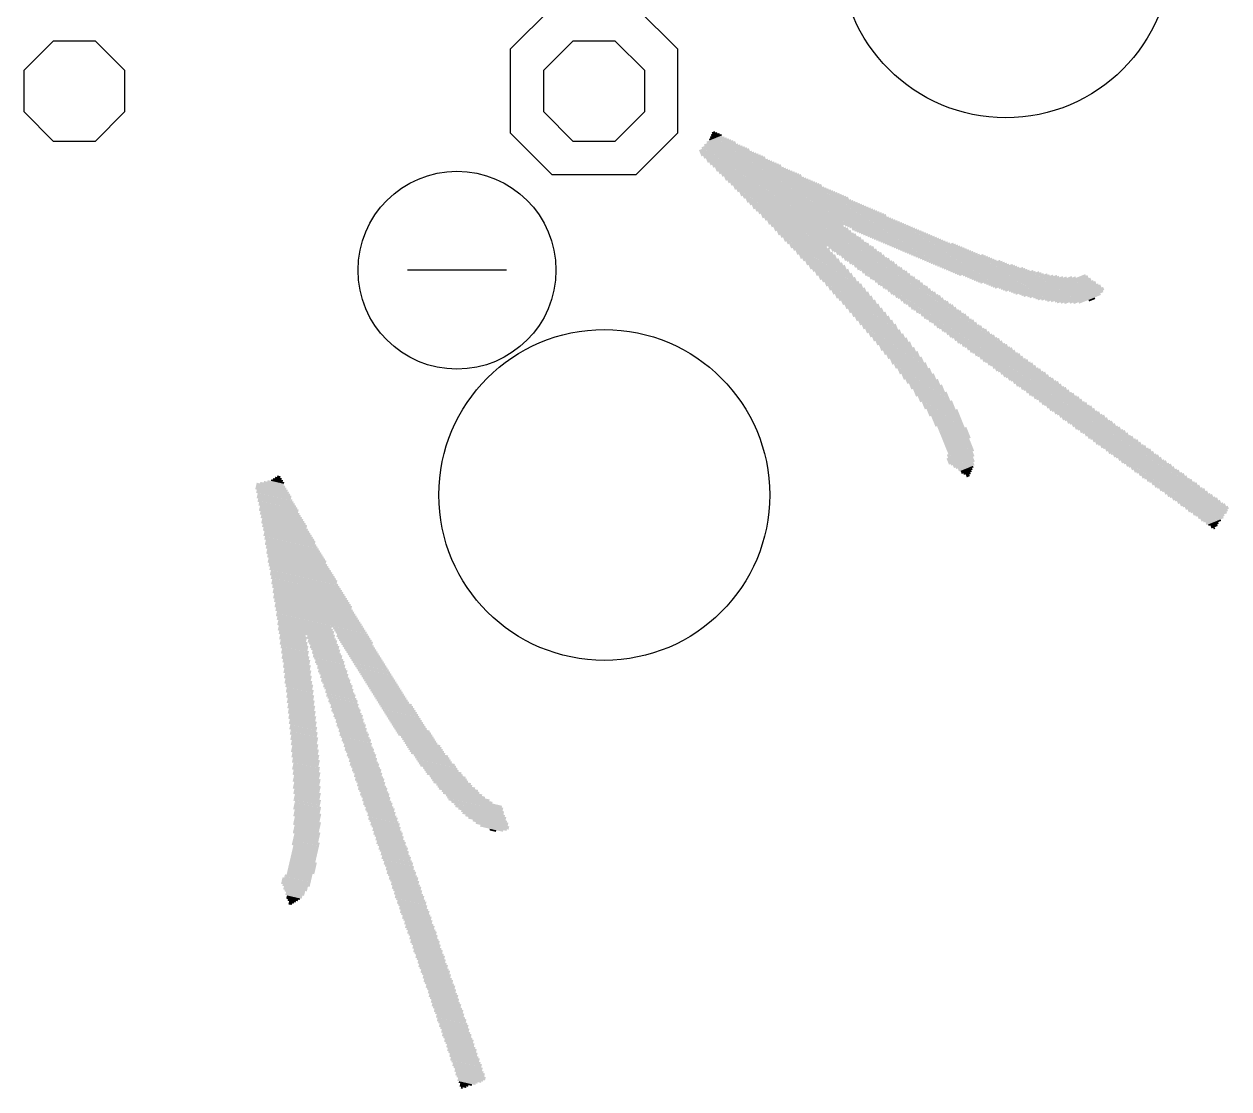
# Model space of a CAD drawing. Extents: x -28.5 to 28.5, y -1.2 to 59.4.
# Drawn here: x 5.33 to 23.59, y -1.16 to 14.99 of the extents above; entities that cross this region are included whole.
import ezdxf

# ---------------------------------------------------------------- set-up
doc = ezdxf.new("R2010")
doc.units = 0
doc.layers.add('17', color=110, linetype='CONTINUOUS')
doc.layers.add('22', color=253, linetype='CONTINUOUS')

# ---------------------------------------------------------------- blocks, each defined once
blk = doc.blocks.new('RECT')
blk.add_solid([(-0.5, -0.5), (0.5, -0.5), (-0.5, 0.5), (0.5, 0.5)])
blk = doc.blocks.new('OCTAGONP')
blk.add_lwpolyline([(-0.5, -0.2071), (-0.5, 0.2071), (-0.2071, 0.5), (0.2071, 0.5), (0.5, 0.2071), (0.5, -0.2071), (0.2071, -0.5), (-0.2071, -0.5)], close=True)
blk = doc.blocks.new('ROUNDP')
blk.add_circle((0, 0), 0.5)

msp = doc.modelspace()

# ---------------------------------------------------------------- linework, layer by layer
at = {"layer": '22'}
for p, q in [((13.335, 15.24), (12.7, 14.605)), ((15.24, 14.605), (14.605, 15.24)), ((12.7, 14.605), (12.7, 13.335)), ((15.24, 13.335), (15.24, 14.605)), ((13.335, 12.7), (12.7, 13.335)), ((15.24, 13.335), (14.605, 12.7)), ((14.605, 12.7), (13.335, 12.7)), ((12.642, 11.254), (11.142, 11.254))]:
    msp.add_line(p, q, dxfattribs=at)
msp.add_circle((11.892, 11.254), 1.5, dxfattribs=at)

# ---------------------------------------------------------------- block references
at = {"layer": '17', "xscale": 5.016, "yscale": 5.016}
for p, rotation in [((20.2107, 16.0742), 160), ((20.2107, 16.0742), 160), ((14.125, 7.8459), 126), ((14.125, 7.8459), 126)]:
    msp.add_blockref('ROUNDP', p, dxfattribs=dict(at, rotation=rotation))
at = {"layer": '17', "xscale": 1.524, "yscale": 1.524}
for p in [(6.0922, 13.97), (6.0922, 13.97), (13.97, 13.97), (13.97, 13.97)]:
    msp.add_blockref('OCTAGONP', p, dxfattribs=at)
at = {"layer": '22', "yscale": 0.0254}
for p, xscale, rotation in [((15.7998, 13.295), 0.1524, 22), ((15.7903, 13.3185), 0.1016, 22), ((15.7808, 13.3421), 0.0508, 22), ((15.7885, 13.1534), 0.4826, 22), ((15.8098, 13.1347), 0.508, 22), ((15.8311, 13.1159), 0.5334, 22), ((15.8524, 13.0971), 0.5588, 22), ((15.7908, 13.1818), 0.4064, 22), ((15.8737, 13.0783), 0.5334, 22), ((15.895, 13.0595), 0.5588, 22), ((15.793, 13.2101), 0.3302, 22), ((15.928, 13.0454), 0.5588, 22), ((15.7953, 13.2384), 0.254, 22), ((15.8093, 13.2714), 0.2032, 22), ((15.9493, 13.0266), 0.5842, 22), ((15.9706, 13.0079), 0.6096, 22), ((16.0037, 12.9938), 0.6096, 22), ((16.025, 12.975), 0.635, 22), ((16.0463, 12.9562), 0.6096, 22), ((16.0675, 12.9374), 0.635, 22), ((16.1006, 12.9234), 0.635, 22), ((16.1219, 12.9046), 0.6604, 22), ((16.1432, 12.8858), 0.6858, 22), ((16.1763, 12.8718), 0.6858, 22), ((16.1975, 12.853), 0.7112, 22), ((16.2306, 12.839), 0.7112, 22), ((16.2401, 12.8154), 0.7112, 22), ((16.2732, 12.8014), 0.7112, 22), ((16.2945, 12.7826), 0.7366, 22), ((16.3158, 12.7638), 0.762, 22), ((16.3488, 12.7498), 0.762, 22), ((16.3701, 12.731), 0.7874, 22), ((16.4032, 12.7169), 0.7874, 22), ((16.4245, 12.6981), 0.8128, 22), ((16.4458, 12.6793), 0.7874, 22), ((16.4671, 12.6605), 0.8128, 22), ((16.4884, 12.6417), 0.8382, 22), ((16.5214, 12.6277), 0.8382, 22), ((16.5427, 12.6089), 0.8636, 22), ((16.5758, 12.5949), 0.8636, 22), ((16.5971, 12.5761), 0.889, 22), ((16.6184, 12.5573), 0.9144, 22), ((16.6514, 12.5433), 0.9144, 22), ((16.6727, 12.5245), 0.9398, 22), ((16.694, 12.5057), 0.9144, 22), ((16.7153, 12.4869), 0.9398, 22), ((16.7366, 12.4681), 0.9652, 22), ((16.7697, 12.4541), 0.9652, 22), ((16.7909, 12.4353), 0.9906, 22), ((16.824, 12.4212), 0.9906, 22), ((16.8453, 12.4024), 1.016, 22), ((16.8666, 12.3836), 1.0414, 22), ((16.8997, 12.3696), 1.0414, 22), ((16.9209, 12.3508), 1.0668, 22), ((16.9422, 12.332), 1.0414, 22), ((16.9635, 12.3132), 1.0668, 22), ((16.9966, 12.2992), 1.0668, 22), ((17.0179, 12.2804), 1.0922, 22), ((17.0392, 12.2616), 1.1176, 22), ((17.0722, 12.2476), 1.1176, 22), ((17.0935, 12.2288), 1.143, 22), ((17.1266, 12.2147), 1.143, 22), ((17.1479, 12.1959), 1.1684, 22), ((17.1692, 12.1772), 1.1938, 22), ((17.2022, 12.1631), 1.1938, 22), ((17.2235, 12.1443), 1.2192, 22), ((17.2566, 12.1303), 1.2192, 22), ((17.2661, 12.1067), 1.2192, 22), ((17.2874, 12.0879), 1.2446, 22), ((17.3205, 12.0739), 1.2446, 22), ((17.3418, 12.0551), 1.27, 22), ((17.363, 12.0363), 1.2954, 22), ((17.3961, 12.0223), 1.2954, 22), ((17.4174, 12.0035), 1.3208, 22), ((17.4505, 11.9895), 1.3208, 22), ((17.4718, 11.9707), 1.3462, 22), ((17.493, 11.9519), 1.3716, 22), ((17.5261, 11.9378), 1.3716, 22), ((17.5474, 11.9191), 1.397, 22), ((17.5805, 11.905), 1.397, 22), ((17.6018, 11.8862), 1.4224, 22), ((18.0352, 12.0339), 0.5588, 22), ((18.0682, 12.0199), 0.5588, 22), ((18.1013, 12.0059), 0.5588, 22), ((18.1344, 11.9918), 0.5588, 22), ((18.1439, 11.9683), 0.5588, 22), ((18.177, 11.9542), 0.5588, 22), ((18.21, 11.9402), 0.5588, 22), ((17.3522, 11.758), 0.8636, 22), ((17.3853, 11.744), 0.8636, 22), ((17.4066, 11.7252), 0.889, 22), ((17.4279, 11.7064), 0.8636, 22), ((18.2431, 11.9262), 0.5588, 22), ((18.2762, 11.9121), 0.5588, 22), ((18.3092, 11.8981), 0.5588, 22), ((18.3423, 11.8841), 0.5588, 22), ((18.3754, 11.87), 0.5588, 22), ((18.4084, 11.856), 0.5588, 22), ((18.4415, 11.842), 0.5588, 22), ((18.4746, 11.8279), 0.5588, 22), ((18.5076, 11.8139), 0.5588, 22), ((18.5407, 11.7999), 0.5588, 22), ((18.5737, 11.7858), 0.5588, 22), ((18.6068, 11.7718), 0.5588, 22), ((18.6399, 11.7578), 0.5588, 22), ((17.4492, 11.6876), 0.889, 22), ((17.4587, 11.664), 0.889, 22), ((17.4917, 11.65), 0.889, 22), ((17.513, 11.6312), 0.9144, 22), ((17.5556, 11.5936), 0.9144, 22), ((17.7345, 11.6933), 0.4572, 22), ((17.7889, 11.6605), 0.4826, 22), ((17.7984, 11.6369), 0.4826, 22), ((17.8314, 11.6229), 0.4826, 22), ((17.8527, 11.6041), 0.4572, 22), ((18.6729, 11.7437), 0.5588, 22), ((18.706, 11.7297), 0.5588, 22), ((18.7391, 11.7156), 0.5588, 22), ((18.7721, 11.7016), 0.5588, 22), ((18.8052, 11.6876), 0.5588, 22), ((18.8383, 11.6735), 0.5588, 22), ((18.8713, 11.6595), 0.5588, 22), ((18.9044, 11.6455), 0.5588, 22), ((18.9375, 11.6314), 0.5588, 22), ((18.9705, 11.6174), 0.5588, 22), ((19.0036, 11.6034), 0.5588, 22), ((19.0367, 11.5893), 0.5588, 22), ((19.0697, 11.5753), 0.5588, 22), ((17.2988, 11.5173), 0.4318, 22), ((17.3414, 11.4797), 0.4318, 22), ((17.3627, 11.4609), 0.4064, 22), ((17.384, 11.4421), 0.4318, 22), ((17.3935, 11.4185), 0.4318, 22), ((17.874, 11.5853), 0.4826, 22), ((17.9071, 11.5713), 0.4826, 22), ((17.9284, 11.5525), 0.4572, 22), ((17.9497, 11.5337), 0.4826, 22), ((17.9827, 11.5196), 0.4826, 22), ((17.9922, 11.4961), 0.4826, 22), ((18.0253, 11.4821), 0.4826, 22), ((18.0466, 11.4633), 0.4572, 22), ((18.0679, 11.4445), 0.4826, 22), ((18.1009, 11.4304), 0.4826, 22), ((18.1222, 11.4116), 0.4572, 22), ((19.1028, 11.5613), 0.5588, 22), ((19.1476, 11.552), 0.5842, 22), ((19.1807, 11.5379), 0.5842, 22), ((19.2138, 11.5239), 0.5842, 22), ((19.2468, 11.5099), 0.5842, 22), ((19.2799, 11.4958), 0.5842, 22), ((19.313, 11.4818), 0.5842, 22), ((19.346, 11.4678), 0.5842, 22), ((19.3791, 11.4537), 0.5842, 22), ((19.4122, 11.4397), 0.5842, 22), ((19.4452, 11.4257), 0.5842, 22), ((19.4783, 11.4116), 0.5842, 22), ((19.5114, 11.3976), 0.5842, 22), ((17.4266, 11.4045), 0.4318, 22), ((17.4361, 11.381), 0.4318, 22), ((17.4456, 11.3574), 0.4318, 22), ((17.4787, 11.3434), 0.4318, 22), ((17.4882, 11.3198), 0.4318, 22), ((17.5095, 11.301), 0.4064, 22), ((17.5307, 11.2822), 0.4318, 22), ((17.5403, 11.2587), 0.4318, 22), ((17.5733, 11.2447), 0.4318, 22), ((18.1435, 11.3928), 0.4826, 22), ((18.1648, 11.3741), 0.4572, 22), ((18.1861, 11.3553), 0.4826, 22), ((18.2192, 11.3412), 0.4826, 22), ((18.2405, 11.3224), 0.4572, 22), ((18.2618, 11.3036), 0.4826, 22), ((18.2948, 11.2896), 0.4826, 22), ((18.3043, 11.2661), 0.4826, 22), ((18.3374, 11.252), 0.4826, 22), ((18.3587, 11.2332), 0.4572, 22), ((19.5444, 11.3836), 0.5842, 22), ((19.5893, 11.3743), 0.6096, 22), ((19.6223, 11.3602), 0.6096, 22), ((19.6554, 11.3462), 0.6096, 22), ((19.6885, 11.3322), 0.6096, 22), ((19.7215, 11.3181), 0.6096, 22), ((19.7546, 11.3041), 0.6096, 22), ((19.7877, 11.2901), 0.6096, 22), ((19.8443, 11.2855), 0.6096, 22), ((19.8773, 11.2715), 0.6096, 22), ((19.9104, 11.2575), 0.6096, 22), ((19.9435, 11.2434), 0.6096, 22), ((19.9765, 11.2294), 0.6096, 22), ((20.0214, 11.2201), 0.635, 22), ((20.0544, 11.2061), 0.635, 22), ((20.0875, 11.1921), 0.635, 22), ((17.5828, 11.2211), 0.4318, 22), ((17.5924, 11.1975), 0.4318, 22), ((17.6254, 11.1835), 0.4318, 22), ((17.6349, 11.16), 0.4318, 22), ((17.6562, 11.1412), 0.4064, 22), ((17.6775, 11.1224), 0.4318, 22), ((17.687, 11.0988), 0.4318, 22), ((17.7083, 11.08), 0.4064, 22), ((17.7296, 11.0612), 0.4318, 22), ((18.38, 11.2144), 0.4826, 22), ((18.413, 11.2004), 0.4826, 22), ((18.4343, 11.1816), 0.4572, 22), ((18.4556, 11.1628), 0.4826, 22), ((18.4887, 11.1488), 0.4826, 22), ((18.4982, 11.1252), 0.4826, 22), ((18.5313, 11.1112), 0.4826, 22), ((18.5526, 11.0924), 0.4572, 22), ((18.5739, 11.0736), 0.4826, 22), ((18.6069, 11.0596), 0.4826, 22), ((20.1206, 11.178), 0.635, 22), ((20.1772, 11.1735), 0.635, 22), ((20.2103, 11.1595), 0.635, 22), ((20.2433, 11.1454), 0.635, 22), ((20.2764, 11.1314), 0.635, 22), ((20.3212, 11.1221), 0.6604, 22), ((20.3543, 11.1081), 0.6604, 22), ((20.4109, 11.1036), 0.6604, 22), ((20.444, 11.0895), 0.6604, 22), ((20.477, 11.0755), 0.6604, 22), ((20.5219, 11.0662), 0.6858, 22), ((20.5667, 11.0569), 0.6604, 22), ((20.6116, 11.0476), 0.6858, 22), ((20.6564, 11.0384), 0.7112, 22), ((20.6895, 11.0243), 0.7112, 22), ((20.7461, 11.0198), 0.7112, 22), ((20.7909, 11.0105), 0.7366, 22), ((20.8475, 11.006), 0.7874, 22), ((20.9042, 11.0015), 0.7874, 22), ((20.9961, 11.0113), 0.9144, 22), ((21.0409, 11.002), 0.889, 22), ((21.0622, 10.9832), 0.8636, 22), ((21.0953, 10.9691), 0.8636, 22), ((17.7391, 11.0377), 0.4318, 22), ((17.7604, 11.0189), 0.4064, 22), ((17.7817, 11.0001), 0.4318, 22), ((17.7912, 10.9766), 0.4318, 22), ((17.8243, 10.9625), 0.4318, 22), ((17.8338, 10.939), 0.4318, 22), ((17.8433, 10.9154), 0.4318, 22), ((17.8764, 10.9014), 0.4318, 22), ((17.8859, 10.8778), 0.4318, 22), ((18.6282, 11.0408), 0.4572, 22), ((18.6495, 11.022), 0.4826, 22), ((18.6826, 11.0079), 0.4826, 22), ((18.6921, 10.9844), 0.4826, 22), ((18.7251, 10.9704), 0.4826, 22), ((18.7464, 10.9516), 0.4572, 22), ((18.7677, 10.9328), 0.4826, 22), ((18.8008, 10.9187), 0.4826, 22), ((18.8221, 10.8999), 0.4572, 22), ((18.8434, 10.8812), 0.4826, 22), ((18.8647, 10.8624), 0.4572, 22), ((21.1284, 10.9551), 0.8128, 22), ((21.1732, 10.9458), 0.7874, 22), ((21.2063, 10.9318), 0.7874, 22), ((21.2393, 10.9178), 0.7366, 22), ((21.2842, 10.9085), 0.7112, 22), ((21.3172, 10.8944), 0.7112, 22), ((21.3503, 10.8804), 0.6604, 22), ((21.3951, 10.8711), 0.635, 22), ((21.44, 10.8619), 0.5588, 22), ((17.9072, 10.859), 0.4064, 22), ((17.9285, 10.8402), 0.4318, 22), ((17.938, 10.8167), 0.4318, 22), ((17.9593, 10.7979), 0.4064, 22), ((17.9806, 10.7791), 0.4318, 22), ((17.9901, 10.7556), 0.4318, 22), ((18.0114, 10.7368), 0.4064, 22), ((18.0327, 10.718), 0.4318, 22), ((18.0422, 10.6944), 0.4318, 22), ((18.886, 10.8436), 0.4826, 22), ((18.919, 10.8295), 0.4826, 22), ((18.9403, 10.8107), 0.4572, 22), ((18.9616, 10.7919), 0.4826, 22), ((18.9947, 10.7779), 0.4826, 22), ((19.0042, 10.7544), 0.4826, 22), ((19.0372, 10.7403), 0.4826, 22), ((19.0585, 10.7215), 0.4572, 22), ((19.0798, 10.7027), 0.4826, 22), ((19.1129, 10.6887), 0.4826, 22), ((21.4613, 10.8431), 0.4826, 22), ((21.4826, 10.8243), 0.3556, 22), ((21.5156, 10.8102), 0.1016, 22), ((18.0635, 10.6756), 0.4064, 22), ((18.0848, 10.6568), 0.4318, 22), ((18.0943, 10.6333), 0.4318, 22), ((18.1156, 10.6145), 0.4064, 22), ((18.1369, 10.5957), 0.4318, 22), ((18.1464, 10.5722), 0.4318, 22), ((18.1677, 10.5534), 0.4064, 22), ((18.189, 10.5346), 0.4318, 22), ((18.1985, 10.511), 0.4318, 22), ((19.1342, 10.6699), 0.4572, 22), ((19.1555, 10.6511), 0.4826, 22), ((19.1885, 10.6371), 0.4826, 22), ((19.1981, 10.6135), 0.4826, 22), ((19.2311, 10.5995), 0.4826, 22), ((19.2524, 10.5807), 0.4572, 22), ((19.2737, 10.5619), 0.4826, 22), ((19.3068, 10.5479), 0.4826, 22), ((19.3281, 10.5291), 0.4572, 22), ((19.3493, 10.5103), 0.4826, 22), ((19.3824, 10.4963), 0.4826, 22), ((18.2198, 10.4922), 0.4064, 22), ((18.2411, 10.4734), 0.4318, 22), ((18.2506, 10.4499), 0.4318, 22), ((18.2719, 10.4311), 0.4064, 22), ((18.2931, 10.4123), 0.4318, 22), ((18.3027, 10.3887), 0.4318, 22), ((18.3239, 10.37), 0.4064, 22), ((18.3452, 10.3512), 0.4318, 22), ((18.3548, 10.3276), 0.4318, 22), ((19.3919, 10.4727), 0.4826, 22), ((19.425, 10.4587), 0.4826, 22), ((19.4463, 10.4399), 0.4572, 22), ((19.4676, 10.4211), 0.4826, 22), ((19.5006, 10.407), 0.4826, 22), ((19.5219, 10.3883), 0.4572, 22), ((19.5432, 10.3695), 0.4826, 22), ((19.5645, 10.3507), 0.4572, 22), ((19.5858, 10.3319), 0.4826, 22), ((19.6189, 10.3178), 0.4826, 22), ((18.376, 10.3088), 0.4064, 22), ((18.3856, 10.2853), 0.4064, 22), ((18.4069, 10.2665), 0.4318, 22), ((18.4281, 10.2477), 0.4064, 22), ((18.4377, 10.2241), 0.4064, 22), ((18.4589, 10.2053), 0.4318, 22), ((18.4802, 10.1865), 0.4064, 22), ((18.4898, 10.163), 0.4064, 22), ((18.511, 10.1442), 0.4318, 22), ((19.6402, 10.299), 0.4572, 22), ((19.6614, 10.2803), 0.4826, 22), ((19.6945, 10.2662), 0.4826, 22), ((19.704, 10.2427), 0.4826, 22), ((19.7371, 10.2286), 0.4826, 22), ((19.7584, 10.2098), 0.4572, 22), ((19.7797, 10.191), 0.4826, 22), ((19.8127, 10.177), 0.4826, 22), ((19.834, 10.1582), 0.4572, 22), ((19.8553, 10.1394), 0.4826, 22), ((19.8884, 10.1254), 0.4826, 22), ((18.5206, 10.1206), 0.4318, 22), ((18.5418, 10.1019), 0.4064, 22), ((18.5631, 10.0831), 0.4318, 22), ((18.5727, 10.0595), 0.4318, 22), ((18.5939, 10.0407), 0.4064, 22), ((18.6035, 10.0172), 0.4064, 22), ((18.6248, 9.9984), 0.4318, 22), ((18.646, 9.9796), 0.4064, 22), ((19.8979, 10.1018), 0.4826, 22), ((19.931, 10.0878), 0.4826, 22), ((19.9523, 10.069), 0.4572, 22), ((19.9735, 10.0502), 0.4826, 22), ((20.0066, 10.0362), 0.4826, 22), ((20.0279, 10.0174), 0.4572, 22), ((20.0492, 9.9986), 0.4826, 22), ((20.0823, 9.9846), 0.4826, 22), ((20.0918, 9.961), 0.4826, 22), ((20.1248, 9.947), 0.4826, 22), ((18.6556, 9.956), 0.4064, 22), ((18.6768, 9.9372), 0.4318, 22), ((18.6864, 9.9137), 0.4318, 22), ((18.7077, 9.8949), 0.4064, 22), ((18.7172, 9.8713), 0.4064, 22), ((18.7385, 9.8526), 0.4318, 22), ((18.7597, 9.8338), 0.4064, 22), ((18.7693, 9.8102), 0.4064, 22), ((18.7788, 9.7867), 0.4064, 22), ((20.1461, 9.9282), 0.4572, 22), ((20.1674, 9.9094), 0.4826, 22), ((20.2005, 9.8954), 0.4826, 22), ((20.2218, 9.8766), 0.4572, 22), ((20.2431, 9.8578), 0.4826, 22), ((20.2644, 9.839), 0.4572, 22), ((20.2856, 9.8202), 0.4826, 22), ((20.3187, 9.8061), 0.4826, 22), ((20.34, 9.7874), 0.4572, 22), ((20.3613, 9.7686), 0.4826, 22), ((18.8001, 9.7679), 0.4318, 22), ((18.8214, 9.7491), 0.4064, 22), ((18.8309, 9.7255), 0.4064, 22), ((18.8404, 9.702), 0.4064, 22), ((18.8617, 9.6832), 0.4318, 22), ((18.883, 9.6644), 0.4064, 22), ((18.8925, 9.6408), 0.4064, 22), ((18.902, 9.6173), 0.4064, 22), ((18.9351, 9.6033), 0.4064, 22), ((20.3944, 9.7545), 0.4826, 22), ((20.4039, 9.731), 0.4826, 22), ((20.4369, 9.7169), 0.4826, 22), ((20.4582, 9.6981), 0.4572, 22), ((20.4795, 9.6794), 0.4826, 22), ((20.5126, 9.6653), 0.4826, 22), ((20.5339, 9.6465), 0.4572, 22), ((20.5552, 9.6277), 0.4826, 22), ((20.5882, 9.6137), 0.4826, 22), ((20.5977, 9.5901), 0.4826, 22), ((18.9446, 9.5797), 0.4064, 22), ((18.9541, 9.5561), 0.4064, 22), ((18.9636, 9.5326), 0.4064, 22), ((18.9967, 9.5186), 0.4064, 22), ((19.0062, 9.495), 0.4064, 22), ((19.0157, 9.4715), 0.4064, 22), ((19.0252, 9.4479), 0.4064, 22), ((19.0465, 9.4291), 0.4318, 22), ((19.0678, 9.4103), 0.4064, 22), ((20.6308, 9.5761), 0.4826, 22), ((20.6521, 9.5573), 0.4572, 22), ((20.6734, 9.5385), 0.4826, 22), ((20.7065, 9.5245), 0.4826, 22), ((20.7277, 9.5057), 0.4572, 22), ((20.749, 9.4869), 0.4826, 22), ((20.7821, 9.4729), 0.4826, 22), ((20.7916, 9.4493), 0.4826, 22), ((20.8247, 9.4353), 0.4826, 22), ((20.846, 9.4165), 0.4572, 22), ((20.8673, 9.3977), 0.4826, 22), ((19.0773, 9.3868), 0.4064, 22), ((19.0868, 9.3632), 0.4064, 22), ((19.0963, 9.3397), 0.4064, 22), ((19.1294, 9.3256), 0.4064, 22), ((19.1389, 9.3021), 0.4064, 22), ((19.1484, 9.2785), 0.4064, 22), ((19.158, 9.255), 0.4064, 22), ((19.1675, 9.2314), 0.4064, 22), ((20.9003, 9.3837), 0.4826, 22), ((20.9216, 9.3649), 0.4572, 22), ((20.9429, 9.3461), 0.4826, 22), ((20.9642, 9.3273), 0.4572, 22), ((20.9855, 9.3085), 0.4826, 22), ((21.0186, 9.2945), 0.4826, 22), ((21.0398, 9.2757), 0.4572, 22), ((21.0611, 9.2569), 0.4826, 22), ((21.0942, 9.2428), 0.4826, 22), ((21.1037, 9.2193), 0.4826, 22), ((19.1888, 9.2126), 0.381, 22), ((19.2101, 9.1938), 0.4064, 22), ((19.2196, 9.1703), 0.4064, 22), ((19.2291, 9.1467), 0.4064, 22), ((19.2386, 9.1232), 0.4064, 22), ((19.2599, 9.1044), 0.381, 22), ((19.2694, 9.0809), 0.381, 22), ((19.2907, 9.0621), 0.4064, 22), ((21.1368, 9.2052), 0.4826, 22), ((21.1581, 9.1865), 0.4572, 22), ((21.1794, 9.1677), 0.4826, 22), ((21.2124, 9.1536), 0.4826, 22), ((21.2337, 9.1348), 0.4572, 22), ((21.255, 9.116), 0.4826, 22), ((21.2881, 9.102), 0.4826, 22), ((21.2976, 9.0785), 0.4826, 22), ((21.3307, 9.0644), 0.4826, 22), ((21.3519, 9.0456), 0.4572, 22), ((19.3002, 9.0385), 0.4064, 22), ((19.3097, 9.015), 0.4064, 22), ((19.3192, 8.9914), 0.4064, 22), ((19.3287, 8.9679), 0.4064, 22), ((19.35, 8.9491), 0.381, 22), ((19.3596, 8.9255), 0.381, 22), ((19.3691, 8.902), 0.381, 22), ((19.3786, 8.8784), 0.381, 22), ((21.3732, 9.0268), 0.4826, 22), ((21.4063, 9.0128), 0.4826, 22), ((21.4276, 8.994), 0.4572, 22), ((21.4489, 8.9752), 0.4826, 22), ((21.4819, 8.9612), 0.4826, 22), ((21.4915, 8.9376), 0.4826, 22), ((21.5245, 8.9236), 0.4826, 22), ((21.5458, 8.9048), 0.4572, 22), ((21.5671, 8.886), 0.4826, 22), ((21.6002, 8.872), 0.4826, 22), ((21.6215, 8.8532), 0.4572, 22), ((19.3881, 8.8549), 0.381, 22), ((19.3976, 8.8313), 0.381, 22), ((19.4071, 8.8078), 0.381, 22), ((19.4284, 8.789), 0.4064, 22), ((19.4379, 8.7654), 0.4064, 22), ((19.4474, 8.7419), 0.4064, 22), ((19.457, 8.7183), 0.4064, 22), ((19.4665, 8.6948), 0.4064, 22), ((21.6427, 8.8344), 0.4826, 22), ((21.664, 8.8156), 0.4572, 22), ((21.6853, 8.7968), 0.4826, 22), ((21.7184, 8.7828), 0.4826, 22), ((21.7397, 8.764), 0.4572, 22), ((21.761, 8.7452), 0.4826, 22), ((21.794, 8.7311), 0.4826, 22), ((21.8036, 8.7076), 0.4826, 22), ((21.8366, 8.6936), 0.4826, 22), ((21.8579, 8.6748), 0.4572, 22), ((19.476, 8.6712), 0.4064, 22), ((19.4855, 8.6477), 0.4064, 22), ((19.4833, 8.6194), 0.381, 22), ((19.4928, 8.5958), 0.381, 22), ((19.5095, 8.5204), 0.4064, 22), ((19.5023, 8.5723), 0.381, 22), ((19.5191, 8.4968), 0.4064, 22), ((19.5118, 8.5487), 0.381, 22), ((21.8792, 8.656), 0.4826, 22), ((21.9123, 8.6419), 0.4826, 22), ((21.9336, 8.6231), 0.4572, 22), ((21.9548, 8.6043), 0.4826, 22), ((21.9879, 8.5903), 0.4826, 22), ((21.9974, 8.5668), 0.4826, 22), ((22.0305, 8.5527), 0.4826, 22), ((22.0518, 8.5339), 0.4572, 22), ((22.0731, 8.5151), 0.4826, 22), ((22.1061, 8.5011), 0.4826, 22), ((19.5168, 8.4685), 0.4318, 22), ((19.5263, 8.445), 0.4318, 22), ((19.524, 8.4167), 0.4064, 22), ((19.5336, 8.3931), 0.4064, 22), ((19.5548, 8.3743), 0.381, 22), ((19.5644, 8.3508), 0.3302, 22), ((19.5739, 8.3272), 0.3302, 22), ((22.1274, 8.4823), 0.4572, 22), ((22.1487, 8.4635), 0.4826, 22), ((22.1818, 8.4495), 0.4826, 22), ((22.1913, 8.4259), 0.4826, 22), ((22.2244, 8.4119), 0.4826, 22), ((22.2457, 8.3931), 0.4572, 22), ((22.2669, 8.3743), 0.4826, 22), ((22.3, 8.3603), 0.4826, 22), ((22.3213, 8.3415), 0.4572, 22), ((22.3426, 8.3227), 0.4826, 22), ((22.3639, 8.3039), 0.4572, 22), ((19.5952, 8.3084), 0.3048, 22), ((19.6047, 8.2849), 0.254, 22), ((19.6142, 8.2613), 0.254, 22), ((19.6237, 8.2378), 0.2032, 22), ((19.6215, 8.2095), 0.1778, 22), ((19.631, 8.1859), 0.127, 22), ((22.3852, 8.2851), 0.4826, 22), ((22.4182, 8.2711), 0.4826, 22), ((22.4395, 8.2523), 0.4572, 22), ((22.4608, 8.2335), 0.4826, 22), ((22.4939, 8.2194), 0.4826, 22), ((22.5034, 8.1959), 0.4826, 22), ((22.5365, 8.1819), 0.4826, 22), ((22.5578, 8.1631), 0.4572, 22), ((22.579, 8.1443), 0.4826, 22), ((22.6121, 8.1302), 0.4826, 22), ((9.1071, 7.9866), 0.4064, 347), ((9.1252, 8.0085), 0.3302, 347), ((9.1433, 8.0304), 0.254, 347), ((9.1737, 8.0494), 0.2032, 347), ((9.1794, 8.0742), 0.1524, 347), ((9.1852, 8.0989), 0.1016, 347), ((9.1909, 8.1237), 0.0508, 347), ((19.6405, 8.1624), 0.0762, 22), ((19.6382, 8.1341), 0.0508, 22), ((22.6334, 8.1114), 0.4572, 22), ((22.6547, 8.0927), 0.4826, 22), ((22.6878, 8.0786), 0.4826, 22), ((22.6973, 8.0551), 0.4826, 22), ((22.7303, 8.041), 0.4826, 22), ((22.7516, 8.0222), 0.4572, 22), ((22.7729, 8.0034), 0.4826, 22), ((22.806, 7.9894), 0.4826, 22), ((22.8273, 7.9706), 0.4572, 22), ((22.8486, 7.9518), 0.4826, 22), ((22.8816, 7.9378), 0.4826, 22), ((9.109, 7.8819), 0.5588, 347), ((9.1023, 7.9095), 0.5334, 347), ((9.0957, 7.9371), 0.508, 347), ((9.1223, 7.8267), 0.5588, 347), ((9.089, 7.9647), 0.4826, 347), ((9.1156, 7.8543), 0.5334, 347), ((9.1413, 7.7962), 0.5588, 347), ((22.8911, 7.9142), 0.4826, 22), ((22.9242, 7.9002), 0.4826, 22), ((22.9455, 7.8814), 0.4572, 22), ((22.9668, 7.8626), 0.4826, 22), ((22.9999, 7.8486), 0.4826, 22), ((23.0211, 7.8298), 0.4572, 22), ((23.0424, 7.811), 0.4826, 22), ((23.0637, 7.7922), 0.4572, 22), ((23.085, 7.7734), 0.4826, 22), ((23.1181, 7.7594), 0.4826, 22), ((9.1547, 7.741), 0.6096, 347), ((9.148, 7.7686), 0.5842, 347), ((9.1803, 7.683), 0.635, 347), ((9.1737, 7.7106), 0.6096, 347), ((9.1937, 7.6277), 0.635, 347), ((9.187, 7.6554), 0.6096, 347), ((9.2127, 7.5973), 0.635, 347), ((23.1394, 7.7406), 0.4572, 22), ((23.1607, 7.7218), 0.4826, 22), ((23.1937, 7.7078), 0.4826, 22), ((23.2032, 7.6842), 0.4826, 22), ((23.2363, 7.6702), 0.4826, 22), ((23.2576, 7.6514), 0.4572, 22), ((23.2789, 7.6326), 0.4826, 22), ((23.312, 7.6185), 0.4826, 22), ((23.3332, 7.5997), 0.4572, 22), ((23.3545, 7.581), 0.4826, 22), ((9.226, 7.5421), 0.6858, 347), ((9.2194, 7.5697), 0.6604, 347), ((9.2517, 7.484), 0.7112, 347), ((9.2451, 7.5116), 0.6858, 347), ((9.265, 7.4288), 0.7112, 347), ((9.2708, 7.4535), 0.7112, 347), ((9.2841, 7.3983), 0.7112, 347), ((23.3758, 7.5622), 0.4572, 22), ((23.3736, 7.5339), 0.4318, 22), ((23.3831, 7.5103), 0.381, 22), ((23.3808, 7.482), 0.3048, 22), ((23.3786, 7.4537), 0.2794, 22), ((9.2974, 7.3431), 0.762, 347), ((9.2907, 7.3707), 0.7366, 347), ((9.3231, 7.285), 0.7874, 347), ((9.3164, 7.3127), 0.762, 347), ((9.3488, 7.227), 0.8128, 347), ((9.3421, 7.2546), 0.7874, 347), ((23.3763, 7.4254), 0.2032, 22), ((23.374, 7.3971), 0.127, 22), ((23.3718, 7.3688), 0.1016, 22), ((23.3695, 7.3405), 0.0254, 22), ((9.3688, 7.1442), 0.8382, 347), ((9.3621, 7.1718), 0.8128, 347), ((9.3554, 7.1994), 0.7874, 347), ((9.3945, 7.0861), 0.8636, 347), ((9.3878, 7.1137), 0.8382, 347), ((9.4202, 7.028), 0.889, 347), ((9.4135, 7.0556), 0.8636, 347), ((9.4268, 7.0004), 0.9144, 347), ((9.4525, 6.9424), 0.9398, 347), ((9.4459, 6.97), 0.9144, 347), ((9.4725, 6.8595), 0.9652, 347), ((9.4658, 6.8871), 0.9398, 347), ((9.4592, 6.9147), 0.9144, 347), ((9.4915, 6.8291), 0.9652, 347), ((9.4982, 6.8015), 0.9906, 347), ((9.5306, 6.7158), 1.0414, 347), ((9.5239, 6.7434), 1.016, 347), ((9.5172, 6.771), 0.9906, 347), ((9.5563, 6.6577), 1.0668, 347), ((9.5496, 6.6853), 1.0414, 347), ((9.5629, 6.6301), 1.0414, 347), ((9.5696, 6.6025), 1.0668, 347), ((9.6019, 6.5168), 1.1176, 347), ((9.5953, 6.5444), 1.0922, 347), ((9.5886, 6.572), 1.0668, 347), ((9.6276, 6.4588), 1.143, 347), ((9.621, 6.4864), 1.1176, 347), ((9.66, 6.3731), 1.1938, 347), ((9.6533, 6.4007), 1.1684, 347), ((9.6467, 6.4283), 1.143, 347), ((9.6857, 6.315), 1.2192, 347), ((9.679, 6.3426), 1.1938, 347), ((9.699, 6.2598), 1.2192, 347), ((9.7047, 6.2846), 1.2192, 347), ((9.7057, 6.2322), 1.2446, 347), ((9.738, 6.1465), 1.2954, 347), ((9.7314, 6.1741), 1.27, 347), ((9.7247, 6.2017), 1.2446, 347), ((9.7637, 6.0885), 1.3208, 347), ((9.7571, 6.1161), 1.2954, 347), ((9.7828, 6.058), 1.3208, 347), ((9.7961, 6.0028), 1.3716, 347), ((9.7894, 6.0304), 1.3462, 347), ((9.8218, 5.9447), 1.397, 347), ((9.8151, 5.9723), 1.3716, 347), ((9.5695, 5.9247), 0.8636, 347), ((9.8475, 5.8866), 1.4224, 347), ((9.8408, 5.9143), 1.397, 347), ((9.5952, 5.8667), 0.889, 347), ((9.5885, 5.8943), 0.8636, 347), ((9.6028, 5.7867), 0.889, 347), ((9.6085, 5.8115), 0.889, 347), ((9.6019, 5.8391), 0.8636, 347), ((9.6219, 5.7563), 0.889, 347), ((9.3877, 5.7582), 0.4318, 347), ((9.6285, 5.7287), 0.9144, 347), ((9.401, 5.703), 0.4318, 347), ((9.6418, 5.6734), 0.9144, 347), ((9.4086, 5.623), 0.4318, 347), ((9.4143, 5.6478), 0.4318, 347), ((9.4077, 5.6754), 0.4064, 347), ((9.8455, 5.6525), 0.4572, 347), ((10.2872, 5.7591), 0.5588, 347), ((10.3063, 5.7286), 0.5588, 347), ((10.3253, 5.6981), 0.5588, 347), ((10.3386, 5.6429), 0.5588, 347), ((10.3443, 5.6677), 0.5588, 347), ((10.3577, 5.6124), 0.5588, 347), ((9.4162, 5.5431), 0.4318, 347), ((9.4219, 5.5678), 0.4318, 347), ((9.4276, 5.5926), 0.4318, 347), ((9.4295, 5.4878), 0.4318, 347), ((9.4353, 5.5126), 0.4318, 347), ((9.4429, 5.4326), 0.4318, 347), ((9.4362, 5.4602), 0.4064, 347), ((9.8655, 5.5697), 0.4826, 347), ((9.8712, 5.5944), 0.4826, 347), ((9.8846, 5.5392), 0.4826, 347), ((9.8979, 5.484), 0.4826, 347), ((9.8912, 5.5116), 0.4572, 347), ((9.9169, 5.4535), 0.4826, 347), ((9.9236, 5.4259), 0.4572, 347), ((10.3767, 5.582), 0.5588, 347), ((10.3957, 5.5515), 0.5588, 347), ((10.4148, 5.5211), 0.5588, 347), ((10.4338, 5.4906), 0.5588, 347), ((10.4528, 5.4601), 0.5588, 347), ((10.4719, 5.4297), 0.5588, 347), ((9.4371, 5.4079), 0.4318, 347), ((9.4448, 5.3279), 0.4318, 347), ((9.4505, 5.3527), 0.4318, 347), ((9.4562, 5.3774), 0.4318, 347), ((9.4581, 5.2727), 0.4318, 347), ((9.4638, 5.2975), 0.4318, 347), ((9.4647, 5.2451), 0.4064, 347), ((9.9302, 5.3983), 0.4826, 347), ((9.9436, 5.3431), 0.4826, 347), ((9.9493, 5.3679), 0.4826, 347), ((9.9626, 5.3126), 0.4826, 347), ((9.9759, 5.2574), 0.4826, 347), ((9.9693, 5.285), 0.4572, 347), ((10.4909, 5.3992), 0.5588, 347), ((10.5099, 5.3687), 0.5588, 347), ((10.529, 5.3383), 0.5588, 347), ((10.548, 5.3078), 0.5588, 347), ((10.567, 5.2774), 0.5588, 347), ((10.5861, 5.2469), 0.5588, 347), ((9.4657, 5.1927), 0.4318, 347), ((9.4714, 5.2175), 0.4318, 347), ((9.4733, 5.1128), 0.4318, 347), ((9.479, 5.1375), 0.4318, 347), ((9.4723, 5.1651), 0.4064, 347), ((9.4866, 5.0576), 0.4318, 347), ((9.48, 5.0852), 0.4064, 347), ((9.9949, 5.227), 0.4826, 347), ((10.0083, 5.1718), 0.4826, 347), ((10.0016, 5.1994), 0.4572, 347), ((10.0216, 5.1165), 0.4826, 347), ((10.0149, 5.1441), 0.4572, 347), ((10.0406, 5.0861), 0.4826, 347), ((10.0473, 5.0585), 0.4572, 347), ((10.6051, 5.2164), 0.5588, 347), ((10.6241, 5.186), 0.5588, 347), ((10.6432, 5.1555), 0.5588, 347), ((10.6622, 5.125), 0.5588, 347), ((10.6813, 5.0946), 0.5588, 347), ((10.7003, 5.0641), 0.5588, 347), ((9.4809, 5.0328), 0.4318, 347), ((9.4885, 4.9529), 0.4318, 347), ((9.4942, 4.9776), 0.4318, 347), ((9.4999, 5.0024), 0.4318, 347), ((9.5018, 4.8977), 0.4318, 347), ((9.5075, 4.9224), 0.4318, 347), ((10.0539, 5.0309), 0.4826, 347), ((10.0673, 4.9757), 0.4826, 347), ((10.073, 5.0004), 0.4826, 347), ((10.0863, 4.9452), 0.4826, 347), ((10.0996, 4.89), 0.4826, 347), ((10.093, 4.9176), 0.4572, 347), ((10.7193, 5.0337), 0.5588, 347), ((10.7384, 5.0032), 0.5588, 347), ((10.7574, 4.9727), 0.5588, 347), ((10.7764, 4.9423), 0.5588, 347), ((10.7955, 4.9118), 0.5588, 347), ((10.8145, 4.8813), 0.5588, 347), ((9.5094, 4.8177), 0.4318, 347), ((9.5151, 4.8424), 0.4318, 347), ((9.517, 4.7377), 0.4318, 347), ((9.5085, 4.87), 0.4064, 347), ((9.5228, 4.7625), 0.4318, 347), ((9.5161, 4.7901), 0.4064, 347), ((9.5237, 4.7101), 0.4064, 347), ((10.1187, 4.8595), 0.4826, 347), ((10.132, 4.8043), 0.4826, 347), ((10.1253, 4.8319), 0.4572, 347), ((10.1453, 4.7491), 0.4826, 347), ((10.151, 4.7738), 0.4826, 347), ((10.1643, 4.7186), 0.4826, 347), ((10.171, 4.691), 0.4572, 347), ((10.8335, 4.8509), 0.5588, 347), ((10.8526, 4.8204), 0.5588, 347), ((10.8716, 4.79), 0.5588, 347), ((10.8906, 4.7595), 0.5588, 347), ((10.9221, 4.7262), 0.5842, 347), ((10.9411, 4.6957), 0.5842, 347), ((9.5247, 4.6578), 0.4318, 347), ((9.5304, 4.6825), 0.4318, 347), ((9.5323, 4.5778), 0.4318, 347), ((9.538, 4.6026), 0.4318, 347), ((9.5313, 4.6302), 0.4064, 347), ((9.5456, 4.5226), 0.4318, 347), ((9.5389, 4.5502), 0.4064, 347), ((10.1777, 4.6634), 0.4826, 347), ((10.1967, 4.633), 0.4826, 347), ((10.21, 4.5777), 0.4826, 347), ((10.2034, 4.6053), 0.4572, 347), ((10.2233, 4.5225), 0.4826, 347), ((10.2291, 4.5473), 0.4826, 347), ((10.9601, 4.6653), 0.5842, 347), ((10.9792, 4.6348), 0.5842, 347), ((10.9982, 4.6043), 0.5842, 347), ((11.0172, 4.5739), 0.5842, 347), ((11.0363, 4.5434), 0.5842, 347), ((11.0553, 4.5129), 0.5842, 347), ((9.5399, 4.4978), 0.4318, 347), ((9.5475, 4.4179), 0.4318, 347), ((9.5532, 4.4426), 0.4318, 347), ((9.5551, 4.3379), 0.4318, 347), ((9.5465, 4.4702), 0.4064, 347), ((9.5608, 4.3627), 0.4318, 347), ((9.5541, 4.3903), 0.4064, 347), ((10.2424, 4.4921), 0.4826, 347), ((10.2557, 4.4369), 0.4826, 347), ((10.249, 4.4645), 0.4572, 347), ((10.2747, 4.4064), 0.4826, 347), ((10.2881, 4.3512), 0.4826, 347), ((10.2814, 4.3788), 0.4572, 347), ((10.2947, 4.3236), 0.4572, 347), ((11.0743, 4.4825), 0.5842, 347), ((11.0934, 4.452), 0.5842, 347), ((11.1124, 4.4215), 0.5842, 347), ((11.1314, 4.3911), 0.5842, 347), ((11.1505, 4.3606), 0.5842, 347), ((11.1819, 4.3273), 0.6096, 347), ((9.5627, 4.258), 0.4318, 347), ((9.5684, 4.2827), 0.4318, 347), ((9.5703, 4.178), 0.4318, 347), ((9.5617, 4.3103), 0.4064, 347), ((9.576, 4.2027), 0.4318, 347), ((9.5694, 4.2304), 0.4064, 347), ((9.577, 4.1504), 0.4064, 347), ((10.3014, 4.296), 0.4826, 347), ((10.3204, 4.2655), 0.4826, 347), ((10.3337, 4.2103), 0.4826, 347), ((10.3271, 4.2379), 0.4572, 347), ((10.3471, 4.1551), 0.4826, 347), ((10.3528, 4.1798), 0.4826, 347), ((11.2009, 4.2968), 0.6096, 347), ((11.22, 4.2664), 0.6096, 347), ((11.239, 4.2359), 0.6096, 347), ((11.258, 4.2054), 0.6096, 347), ((11.2771, 4.175), 0.6096, 347), ((11.2961, 4.1445), 0.6096, 347), ((9.5779, 4.098), 0.4318, 347), ((9.5712, 4.1257), 0.4064, 347), ((9.5855, 4.0181), 0.4318, 347), ((9.5789, 4.0457), 0.4064, 347), ((9.5846, 4.0704), 0.4064, 347), ((9.5865, 3.9657), 0.4064, 347), ((9.5922, 3.9905), 0.4064, 347), ((10.3661, 4.1246), 0.4826, 347), ((10.3794, 4.0694), 0.4826, 347), ((10.3727, 4.097), 0.4572, 347), ((10.3984, 4.0389), 0.4826, 347), ((10.4118, 3.9837), 0.4826, 347), ((10.4051, 4.0113), 0.4572, 347), ((10.4308, 3.9533), 0.4826, 347), ((11.3399, 4.1083), 0.6096, 347), ((11.3589, 4.0779), 0.6096, 347), ((11.378, 4.0474), 0.6096, 347), ((11.397, 4.017), 0.6096, 347), ((11.416, 3.9865), 0.6096, 347), ((11.4474, 3.9532), 0.635, 347), ((9.5874, 3.9134), 0.4318, 347), ((9.5931, 3.9381), 0.4318, 347), ((9.595, 3.8334), 0.4318, 347), ((9.6007, 3.8582), 0.4318, 347), ((9.5941, 3.8858), 0.4064, 347), ((9.596, 3.7811), 0.4064, 347), ((9.6017, 3.8058), 0.4064, 347), ((10.4251, 3.9285), 0.4826, 347), ((10.4441, 3.8981), 0.4826, 347), ((10.4574, 3.8429), 0.4826, 347), ((10.4508, 3.8705), 0.4572, 347), ((10.4765, 3.8124), 0.4826, 347), ((10.4831, 3.7848), 0.4572, 347), ((11.4665, 3.9227), 0.635, 347), ((11.4855, 3.8923), 0.635, 347), ((11.5045, 3.8618), 0.635, 347), ((11.5483, 3.8256), 0.635, 347), ((11.5674, 3.7952), 0.635, 347), ((11.5864, 3.7647), 0.635, 347), ((9.6026, 3.7535), 0.4318, 347), ((9.6045, 3.6487), 0.4318, 347), ((9.6102, 3.6735), 0.4318, 347), ((9.6036, 3.7011), 0.4064, 347), ((9.6055, 3.5964), 0.4064, 347), ((9.6093, 3.7258), 0.4064, 347), ((9.6112, 3.6211), 0.4064, 347), ((10.4898, 3.7572), 0.4826, 347), ((10.5031, 3.702), 0.4826, 347), ((10.5088, 3.7267), 0.4826, 347), ((10.5222, 3.6715), 0.4826, 347), ((10.5355, 3.6163), 0.4826, 347), ((10.5288, 3.6439), 0.4572, 347), ((11.6054, 3.7342), 0.635, 347), ((11.6368, 3.7009), 0.6604, 347), ((11.6559, 3.6704), 0.6604, 347), ((11.6997, 3.6343), 0.6604, 347), ((11.7187, 3.6038), 0.6604, 347), ((11.7377, 3.5733), 0.6604, 347), ((9.6121, 3.5688), 0.4318, 347), ((9.614, 3.4641), 0.4318, 347), ((9.6074, 3.4917), 0.4064, 347), ((9.6131, 3.5164), 0.4064, 347), ((9.6188, 3.5412), 0.4064, 347), ((9.6207, 3.4365), 0.4064, 347), ((10.5545, 3.5858), 0.4826, 347), ((10.5678, 3.5306), 0.4826, 347), ((10.5612, 3.5582), 0.4572, 347), ((10.5812, 3.4754), 0.4826, 347), ((10.5745, 3.503), 0.4572, 347), ((10.6002, 3.4449), 0.4826, 347), ((10.6069, 3.4173), 0.4572, 347), ((11.7691, 3.54), 0.6858, 347), ((11.8005, 3.5067), 0.6604, 347), ((11.832, 3.4734), 0.6858, 347), ((11.8634, 3.4401), 0.7112, 347), ((11.8824, 3.4096), 0.7112, 347), ((9.6159, 3.3594), 0.4318, 347), ((9.6093, 3.387), 0.4064, 347), ((9.6111, 3.2823), 0.4064, 347), ((9.615, 3.4117), 0.4064, 347), ((9.6169, 3.307), 0.4064, 347), ((9.6226, 3.3317), 0.4064, 347), ((9.6302, 3.2518), 0.4064, 347), ((10.6135, 3.3897), 0.4826, 347), ((10.6268, 3.3345), 0.4826, 347), ((10.6325, 3.3593), 0.4826, 347), ((10.6459, 3.3041), 0.4826, 347), ((10.6592, 3.2488), 0.4826, 347), ((10.6525, 3.2765), 0.4572, 347), ((11.9262, 3.3734), 0.7112, 347), ((11.9576, 3.3401), 0.7366, 347), ((12.0014, 3.3039), 0.7874, 347), ((12.0452, 3.2677), 0.7874, 347), ((12.1261, 3.223), 0.9144, 347), ((12.1575, 3.1897), 0.889, 347), ((9.6216, 3.0452), 0.4318, 347), ((9.613, 3.1775), 0.4064, 347), ((9.6149, 3.0728), 0.4064, 347), ((9.6188, 3.2023), 0.4064, 347), ((9.6206, 3.0976), 0.4064, 347), ((9.6245, 3.227), 0.4064, 347), ((9.6264, 3.1223), 0.4064, 347), ((9.6321, 3.1471), 0.4064, 347), ((10.6782, 3.2184), 0.4826, 347), ((10.6916, 3.1632), 0.4826, 347), ((10.6849, 3.1908), 0.4572, 347), ((10.7049, 3.108), 0.4826, 347), ((10.7106, 3.1327), 0.4826, 347), ((10.7239, 3.0775), 0.4826, 347), ((10.7306, 3.0499), 0.4572, 347), ((12.1641, 3.1621), 0.8636, 347), ((12.1832, 3.1316), 0.8636, 347), ((12.2022, 3.1012), 0.8128, 347), ((12.2336, 3.0678), 0.7874, 347), ((12.2527, 3.0374), 0.7874, 347), ((9.6111, 2.9434), 0.4064, 347), ((9.6168, 2.9681), 0.4064, 347), ((9.6225, 2.9929), 0.4064, 347), ((9.6244, 2.8882), 0.4064, 347), ((9.6283, 3.0176), 0.4064, 347), ((9.6302, 2.9129), 0.4064, 347), ((10.7372, 3.0223), 0.4826, 347), ((10.7563, 2.9918), 0.4826, 347), ((10.7696, 2.9366), 0.4826, 347), ((10.7629, 2.9642), 0.4572, 347), ((10.7829, 2.8814), 0.4826, 347), ((10.7886, 2.9061), 0.4826, 347), ((12.2717, 3.0069), 0.7366, 347), ((12.3031, 2.9736), 0.7112, 347), ((12.3221, 2.9431), 0.7112, 347), ((12.3412, 2.9127), 0.6604, 347), ((12.3726, 2.8793), 0.635, 347), ((9.6035, 2.6845), 0.4064, 347), ((9.6073, 2.8139), 0.4064, 347), ((9.6092, 2.7092), 0.4064, 347), ((9.613, 2.8387), 0.4064, 347), ((9.6149, 2.734), 0.4064, 347), ((9.6187, 2.8634), 0.4064, 347), ((9.6206, 2.7587), 0.4064, 347), ((9.614, 2.7863), 0.381, 347), ((10.8019, 2.8509), 0.4826, 347), ((10.8153, 2.7957), 0.4826, 347), ((10.8086, 2.8233), 0.4572, 347), ((10.8343, 2.7653), 0.4826, 347), ((10.8476, 2.71), 0.4826, 347), ((10.841, 2.7376), 0.4572, 347), ((10.8543, 2.6824), 0.4572, 347), ((12.404, 2.846), 0.5588, 347), ((12.4107, 2.8184), 0.4826, 347), ((12.4173, 2.7908), 0.3556, 347), ((12.4363, 2.7603), 0.1016, 347), ((9.5882, 2.5055), 0.4064, 347), ((9.5939, 2.5303), 0.4064, 347), ((9.5997, 2.555), 0.4064, 347), ((9.6054, 2.5798), 0.4064, 347), ((9.6111, 2.6045), 0.4064, 347), ((9.6044, 2.6321), 0.381, 347), ((9.6101, 2.6569), 0.381, 347), ((10.8609, 2.6548), 0.4826, 347), ((10.88, 2.6244), 0.4826, 347), ((10.8933, 2.5692), 0.4826, 347), ((10.8866, 2.5968), 0.4572, 347), ((10.9066, 2.5139), 0.4826, 347), ((10.9123, 2.5387), 0.4826, 347), ((9.5606, 2.3294), 0.381, 347), ((9.5663, 2.3542), 0.381, 347), ((9.572, 2.3789), 0.381, 347), ((9.5777, 2.4037), 0.381, 347), ((9.5835, 2.4284), 0.381, 347), ((9.5892, 2.4531), 0.381, 347), ((9.5949, 2.4779), 0.381, 347), ((10.9256, 2.4835), 0.4826, 347), ((10.939, 2.4283), 0.4826, 347), ((10.9323, 2.4559), 0.4572, 347), ((10.958, 2.3978), 0.4826, 347), ((10.9713, 2.3426), 0.4826, 347), ((10.9647, 2.3702), 0.4572, 347), ((10.9904, 2.3121), 0.4826, 347), ((9.533, 2.1533), 0.4064, 347), ((9.5387, 2.1781), 0.4064, 347), ((9.5444, 2.2028), 0.4064, 347), ((9.5501, 2.2275), 0.4064, 347), ((9.5558, 2.2523), 0.4064, 347), ((9.5615, 2.2771), 0.4064, 347), ((9.5673, 2.3018), 0.4064, 347), ((10.9847, 2.2874), 0.4826, 347), ((11.0037, 2.2569), 0.4826, 347), ((11.017, 2.2017), 0.4826, 347), ((11.0103, 2.2293), 0.4572, 347), ((11.036, 2.1713), 0.4826, 347), ((11.0427, 2.1436), 0.4572, 347), ((9.4502, 1.9639), 0.4318, 347), ((9.4559, 1.9886), 0.4318, 347), ((9.474, 2.0105), 0.4064, 347), ((9.4797, 2.0353), 0.4064, 347), ((9.4978, 2.0572), 0.381, 347), ((9.5035, 2.0819), 0.381, 347), ((9.5092, 2.1067), 0.381, 347), ((9.5149, 2.1314), 0.381, 347), ((11.0494, 2.116), 0.4826, 347), ((11.0627, 2.0608), 0.4826, 347), ((11.0684, 2.0856), 0.4826, 347), ((11.0817, 2.0304), 0.4826, 347), ((11.095, 1.9752), 0.4826, 347), ((11.0884, 2.0028), 0.4572, 347), ((11.1141, 1.9447), 0.4826, 347), ((9.4264, 1.9172), 0.4064, 347), ((9.4321, 1.942), 0.4064, 347), ((9.433, 1.8896), 0.381, 347), ((9.4216, 1.8401), 0.3302, 347), ((9.4273, 1.8649), 0.3302, 347), ((9.4282, 1.8125), 0.3048, 347), ((9.4225, 1.7878), 0.254, 347), ((11.1274, 1.8895), 0.4826, 347), ((11.1207, 1.9171), 0.4572, 347), ((11.1407, 1.8343), 0.4826, 347), ((11.1341, 1.8619), 0.4572, 347), ((11.1598, 1.8038), 0.4826, 347), ((11.1664, 1.7762), 0.4572, 347), ((9.4168, 1.763), 0.254, 347), ((9.393, 1.7164), 0.1778, 347), ((9.4111, 1.7383), 0.2032, 347), ((9.3873, 1.6916), 0.127, 347), ((9.3635, 1.645), 0.0508, 347), ((9.3816, 1.6669), 0.0762, 347), ((11.1731, 1.7486), 0.4826, 347), ((11.1864, 1.6934), 0.4826, 347), ((11.1921, 1.7181), 0.4826, 347), ((11.2054, 1.6629), 0.4826, 347), ((11.2188, 1.6077), 0.4826, 347), ((11.2121, 1.6353), 0.4572, 347), ((11.2378, 1.5772), 0.4826, 347), ((11.2511, 1.522), 0.4826, 347), ((11.2445, 1.5496), 0.4572, 347), ((11.2644, 1.4668), 0.4826, 347), ((11.2701, 1.4916), 0.4826, 347), ((11.2835, 1.4364), 0.4826, 347), ((11.2901, 1.4088), 0.4572, 347), ((11.2968, 1.3811), 0.4826, 347), ((11.3158, 1.3507), 0.4826, 347), ((11.3291, 1.2955), 0.4826, 347), ((11.3225, 1.3231), 0.4572, 347), ((11.3425, 1.2403), 0.4826, 347), ((11.3482, 1.265), 0.4826, 347), ((11.3615, 1.2098), 0.4826, 347), ((11.3748, 1.1546), 0.4826, 347), ((11.3682, 1.1822), 0.4572, 347), ((11.3939, 1.1241), 0.4826, 347), ((11.4072, 1.0689), 0.4826, 347), ((11.4005, 1.0965), 0.4572, 347), ((11.4138, 1.0413), 0.4572, 347), ((11.4205, 1.0137), 0.4826, 347), ((11.4395, 0.9832), 0.4826, 347), ((11.4529, 0.928), 0.4826, 347), ((11.4462, 0.9556), 0.4572, 347), ((11.4662, 0.8728), 0.4826, 347), ((11.4719, 0.8976), 0.4826, 347), ((11.4852, 0.8424), 0.4826, 347), ((11.4985, 0.7871), 0.4826, 347), ((11.4919, 0.8148), 0.4572, 347), ((11.5176, 0.7567), 0.4826, 347), ((11.5309, 0.7015), 0.4826, 347), ((11.5242, 0.7291), 0.4572, 347), ((11.5499, 0.671), 0.4826, 347), ((11.5442, 0.6463), 0.4826, 347), ((11.5633, 0.6158), 0.4826, 347), ((11.5766, 0.5606), 0.4826, 347), ((11.5699, 0.5882), 0.4572, 347), ((11.5956, 0.5301), 0.4826, 347), ((11.6023, 0.5025), 0.4572, 347), ((11.6089, 0.4749), 0.4826, 347), ((11.6223, 0.4197), 0.4826, 347), ((11.628, 0.4445), 0.4826, 347), ((11.6413, 0.3892), 0.4826, 347), ((11.6546, 0.334), 0.4826, 347), ((11.6479, 0.3616), 0.4572, 347), ((11.6736, 0.3036), 0.4826, 347), ((11.687, 0.2483), 0.4826, 347), ((11.6803, 0.276), 0.4572, 347), ((11.7003, 0.1931), 0.4826, 347), ((11.6936, 0.2207), 0.4572, 347), ((11.7193, 0.1627), 0.4826, 347), ((11.726, 0.1351), 0.4572, 347), ((11.7326, 0.1075), 0.4826, 347), ((11.746, 0.0523), 0.4826, 347), ((11.7517, 0.077), 0.4826, 347), ((11.765, 0.0218), 0.4826, 347), ((11.7783, -0.0334), 0.4826, 347), ((11.7717, -0.0058), 0.4572, 347), ((11.7974, -0.0639), 0.4826, 347), ((11.8107, -0.1191), 0.4826, 347), ((11.804, -0.0915), 0.4572, 347), ((11.824, -0.1743), 0.4826, 347), ((11.8297, -0.1496), 0.4826, 347), ((11.843, -0.2048), 0.4826, 347), ((11.8497, -0.2324), 0.4572, 347), ((11.8564, -0.26), 0.4826, 347), ((11.8754, -0.2904), 0.4826, 347), ((11.8887, -0.3457), 0.4826, 347), ((11.8821, -0.318), 0.4572, 347), ((11.902, -0.4009), 0.4826, 347), ((11.9078, -0.3761), 0.4826, 347), ((11.9211, -0.4313), 0.4826, 347), ((11.9344, -0.4865), 0.4826, 347), ((11.9277, -0.4589), 0.4572, 347), ((11.9534, -0.517), 0.4826, 347), ((11.9667, -0.5722), 0.4826, 347), ((11.9601, -0.5446), 0.4572, 347), ((11.9734, -0.5998), 0.4572, 347), ((11.9801, -0.6274), 0.4826, 347), ((11.9991, -0.6579), 0.4826, 347), ((12.0124, -0.7131), 0.4826, 347), ((12.0058, -0.6855), 0.4572, 347), ((12.0257, -0.7683), 0.4826, 347), ((12.0315, -0.7436), 0.4826, 347), ((12.0448, -0.7988), 0.4826, 347), ((12.0581, -0.854), 0.4826, 347), ((12.0514, -0.8264), 0.4572, 347), ((12.0771, -0.8845), 0.4826, 347), ((12.0905, -0.9397), 0.4826, 347), ((12.0838, -0.9121), 0.4572, 347), ((12.0971, -0.9673), 0.4572, 347), ((12.079, -0.9892), 0.4318, 347), ((12.0733, -1.0139), 0.381, 347), ((12.0371, -1.0577), 0.2794, 347), ((12.0552, -1.0358), 0.3048, 347), ((12.0191, -1.0796), 0.2032, 347), ((12.001, -1.1015), 0.127, 347), ((11.9829, -1.1234), 0.1016, 347), ((11.9648, -1.1453), 0.0254, 347)]:
    msp.add_blockref('RECT', p, dxfattribs=dict(at, xscale=xscale, rotation=rotation))

doc.saveas('drawing.dxf')
